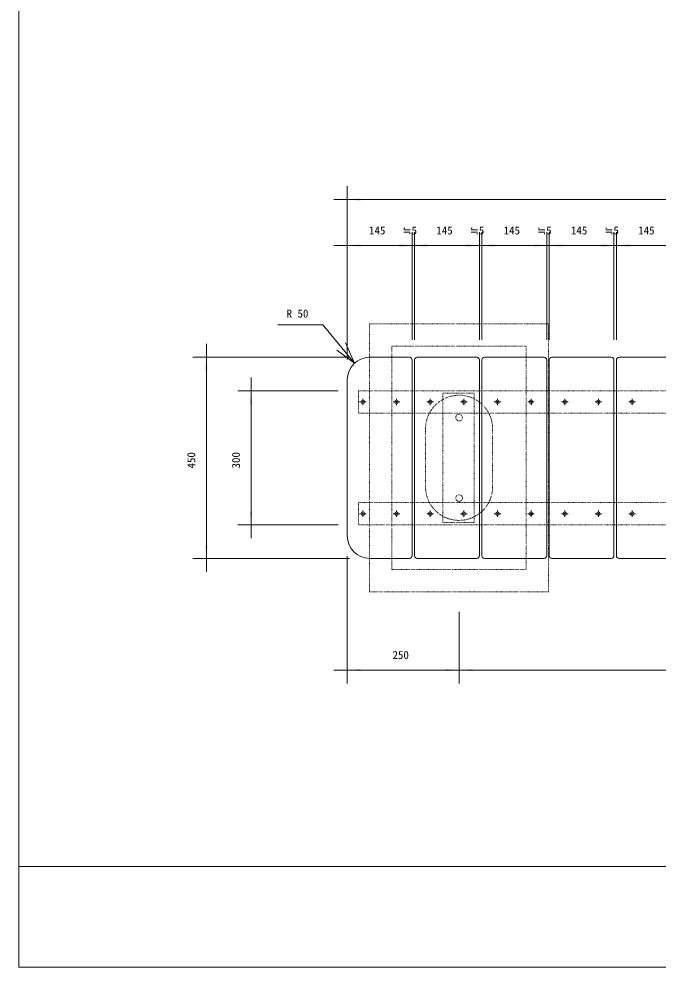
# Model space of a CAD drawing. Units: millimetres, scale not verified. Extents: x -2925 to 2925, y -2062 to 2062.
# Drawn here: x -2925 to -1496, y -2062 to 59 of the extents above; entities that cross this region are included whole.
import ezdxf
from ezdxf.enums import TextEntityAlignment as Align

# ---------------------------------------------------------------- set-up
doc = ezdxf.new("R2010")
doc.units = ezdxf.units.MM
doc.header["$LTSCALE"] = 10
doc.linetypes.add('USER5', pattern=[0.208282, 0.069427, -0.138855])
doc.layers.add('0-1_IMPORTED', color=30, linetype='Continuous', lineweight=18)
doc.styles.add('ＭＳ ゴシック', font='')
doc.styles.get('ＭＳ ゴシック').set_extended_font_data('MS Gothic')

msp = doc.modelspace()

# ---------------------------------------------------------------- linework, layer by layer
at = {"layer": '0-1_IMPORTED', "color": 1}
for p, q in [((-2191, -703), (-2191, -315)), ((-2191, -345), (-2221, -345)), ((-391, -345), (-2191, -345)), ((-2191, -703), (-2191, -418)), ((-2046, -659), (-2046, -418)), ((-2046, -659), (-2046, -418)), ((-2040.55, -659), (-2040.55, -418)), ((-2040.55, -659), (-2040.55, -418)), ((-1895.55, -659), (-1895.55, -418)), ((-1895.55, -659), (-1895.55, -418)), ((-1890.09, -659), (-1890.09, -418)), ((-1890.09, -659), (-1890.09, -418)), ((-1745.09, -659), (-1745.09, -418)), ((-1745.09, -659), (-1745.09, -418)), ((-1739.64, -659), (-1739.64, -418)), ((-1739.64, -659), (-1739.64, -418)), ((-1594.64, -659), (-1594.64, -418)), ((-1594.64, -659), (-1594.64, -418)), ((-1589.18, -659), (-1589.18, -418)), ((-1589.18, -659), (-1589.18, -418)), ((-2221, -448), (-2191, -448)), ((-2191, -448), (-2046, -448)), ((-2076, -448), (-2046, -448)), ((-2070.55, -448), (-2040.55, -448)), ((-2046, -448), (-2016, -448)), ((-2046, -448), (-2040.55, -448)), ((-2040.55, -448), (-1895.55, -448)), ((-2040.55, -448), (-2010.55, -448)), ((-1925.55, -448), (-1895.55, -448)), ((-1920.09, -448), (-1890.09, -448)), ((-1895.55, -448), (-1865.55, -448)), ((-1895.55, -448), (-1890.09, -448)), ((-1890.09, -448), (-1745.09, -448)), ((-1890.09, -448), (-1860.09, -448)), ((-1775.09, -448), (-1745.09, -448)), ((-1769.64, -448), (-1739.64, -448)), ((-1745.09, -448), (-1715.09, -448)), ((-1745.09, -448), (-1739.64, -448)), ((-1739.64, -448), (-1594.64, -448)), ((-1739.64, -448), (-1709.64, -448)), ((-1624.64, -448), (-1594.64, -448)), ((-1619.18, -448), (-1589.18, -448)), ((-1594.64, -448), (-1564.64, -448)), ((-1594.64, -448), (-1589.18, -448)), ((-1589.18, -448), (-1444.18, -448)), ((-1589.18, -448), (-1559.18, -448)), ((-2506, -698), (-2506, -668)), ((-2174.63, -711), (-2194.68, -665.96)), ((-2186, -698), (-2536, -698)), ((-2506, -1148), (-2506, -698)), ((-2174.63, -711), (-2214.52, -682.02)), ((-2406, -743), (-2406, -773)), ((-2211, -773), (-2436, -773)), ((-2406, -773), (-2406, -1073)), ((-2211, -1073), (-2436, -1073)), ((-2406, -1073), (-2406, -1103)), ((-2191, -1143), (-2191, -1428)), ((-2186, -1148), (-2536, -1148)), ((-2506, -1178), (-2506, -1148)), ((-1941, -1268), (-1941, -1428)), ((-1941, -1268), (-1941, -1428)), ((-2221, -1398), (-2191, -1398)), ((-2191, -1398), (-1941, -1398)), ((-1971, -1398), (-1941, -1398)), ((-1941, -1398), (-1911, -1398)), ((-1941, -1398), (-641, -1398))]:
    msp.add_line(p, q, dxfattribs=at)
at = {"layer": '0-1_IMPORTED'}
for p, q in [((-2141, -698), (-2052, -698)), ((-2034.55, -698), (-1901.55, -698)), ((-1884.09, -698), (-1751.09, -698)), ((-1733.64, -698), (-1600.64, -698)), ((-1583.18, -698), (-1450.18, -698)), ((-2046, -704), (-2046, -1142)), ((-2040.55, -1142), (-2040.55, -704)), ((-1895.55, -704), (-1895.55, -1142)), ((-1890.09, -1142), (-1890.09, -704)), ((-1745.09, -704), (-1745.09, -1142)), ((-1739.64, -1142), (-1739.64, -704)), ((-1594.64, -704), (-1594.64, -1142)), ((-1589.18, -1142), (-1589.18, -704)), ((-2191, -1098), (-2191, -748)), ((-2163.3, -798), (-2160.29, -798)), ((-2158, -798), (-2154, -798)), ((-2156, -793.71), (-2156, -790.7)), ((-2156, -800), (-2156, -796)), ((-2156, -805.3), (-2156, -802.29)), ((-2151.71, -798), (-2148.7, -798)), ((-2088.3, -798), (-2085.29, -798)), ((-2083, -798), (-2079, -798)), ((-2081, -793.71), (-2081, -790.7)), ((-2081, -800), (-2081, -796)), ((-2081, -805.3), (-2081, -802.29)), ((-2076.71, -798), (-2073.7, -798)), ((-2012.85, -798), (-2009.83, -798)), ((-2007.55, -798), (-2003.55, -798)), ((-2005.55, -793.71), (-2005.55, -790.7)), ((-2005.55, -800), (-2005.55, -796)), ((-2005.55, -805.3), (-2005.55, -802.29)), ((-2001.26, -798), (-1998.24, -798)), ((-1937.85, -798), (-1934.83, -798)), ((-1932.55, -798), (-1928.55, -798)), ((-1930.55, -793.71), (-1930.55, -790.7)), ((-1930.55, -800), (-1930.55, -796)), ((-1930.55, -805.3), (-1930.55, -802.29)), ((-1926.26, -798), (-1923.24, -798)), ((-1862.39, -798), (-1859.38, -798)), ((-1857.09, -798), (-1853.09, -798)), ((-1855.09, -793.71), (-1855.09, -790.7)), ((-1855.09, -800), (-1855.09, -796)), ((-1855.09, -805.3), (-1855.09, -802.29)), ((-1850.8, -798), (-1847.79, -798)), ((-1787.39, -798), (-1784.38, -798)), ((-1782.09, -798), (-1778.09, -798)), ((-1780.09, -793.71), (-1780.09, -790.7)), ((-1780.09, -800), (-1780.09, -796)), ((-1780.09, -805.3), (-1780.09, -802.29)), ((-1775.8, -798), (-1772.79, -798)), ((-1711.94, -798), (-1708.92, -798)), ((-1706.64, -798), (-1702.64, -798)), ((-1704.64, -793.71), (-1704.64, -790.7)), ((-1704.64, -800), (-1704.64, -796)), ((-1704.64, -805.3), (-1704.64, -802.29)), ((-1700.35, -798), (-1697.33, -798)), ((-1636.94, -798), (-1633.92, -798)), ((-1631.64, -798), (-1627.64, -798)), ((-1629.64, -793.71), (-1629.64, -790.7)), ((-1629.64, -800), (-1629.64, -796)), ((-1629.64, -805.3), (-1629.64, -802.29)), ((-1625.35, -798), (-1622.33, -798)), ((-1561.48, -798), (-1558.47, -798)), ((-1556.18, -798), (-1552.18, -798)), ((-1554.18, -793.71), (-1554.18, -790.7)), ((-1554.18, -800), (-1554.18, -796)), ((-1554.18, -805.3), (-1554.18, -802.29)), ((-1549.9, -798), (-1546.88, -798)), ((-2163.3, -1048), (-2160.29, -1048)), ((-2158, -1048), (-2154, -1048)), ((-2156, -1040.7), (-2156, -1043.71)), ((-2156, -1046), (-2156, -1050)), ((-2156, -1052.29), (-2156, -1055.3)), ((-2151.71, -1048), (-2148.7, -1048)), ((-2088.3, -1048), (-2085.29, -1048)), ((-2083, -1048), (-2079, -1048)), ((-2081, -1040.7), (-2081, -1043.71)), ((-2081, -1046), (-2081, -1050)), ((-2081, -1052.29), (-2081, -1055.3)), ((-2076.71, -1048), (-2073.7, -1048)), ((-2012.85, -1048), (-2009.83, -1048)), ((-2007.55, -1048), (-2003.55, -1048)), ((-2005.55, -1040.7), (-2005.55, -1043.71)), ((-2005.55, -1046), (-2005.55, -1050)), ((-2005.55, -1052.29), (-2005.55, -1055.3)), ((-2001.26, -1048), (-1998.24, -1048)), ((-1937.85, -1048), (-1934.83, -1048)), ((-1932.55, -1048), (-1928.55, -1048)), ((-1930.55, -1040.7), (-1930.55, -1043.71)), ((-1930.55, -1046), (-1930.55, -1050)), ((-1930.55, -1052.29), (-1930.55, -1055.3)), ((-1926.26, -1048), (-1923.24, -1048)), ((-1862.39, -1048), (-1859.38, -1048)), ((-1857.09, -1048), (-1853.09, -1048)), ((-1855.09, -1040.7), (-1855.09, -1043.71)), ((-1855.09, -1046), (-1855.09, -1050)), ((-1855.09, -1052.29), (-1855.09, -1055.3)), ((-1850.8, -1048), (-1847.79, -1048)), ((-1787.39, -1048), (-1784.38, -1048)), ((-1782.09, -1048), (-1778.09, -1048)), ((-1780.09, -1040.7), (-1780.09, -1043.71)), ((-1780.09, -1046), (-1780.09, -1050)), ((-1780.09, -1052.29), (-1780.09, -1055.3)), ((-1775.8, -1048), (-1772.79, -1048)), ((-1711.94, -1048), (-1708.92, -1048)), ((-1706.64, -1048), (-1702.64, -1048)), ((-1704.64, -1040.7), (-1704.64, -1043.71)), ((-1704.64, -1046), (-1704.64, -1050)), ((-1704.64, -1052.29), (-1704.64, -1055.3)), ((-1700.35, -1048), (-1697.33, -1048)), ((-1636.94, -1048), (-1633.92, -1048)), ((-1631.64, -1048), (-1627.64, -1048)), ((-1629.64, -1040.7), (-1629.64, -1043.71)), ((-1629.64, -1046), (-1629.64, -1050)), ((-1629.64, -1052.29), (-1629.64, -1055.3)), ((-1625.35, -1048), (-1622.33, -1048)), ((-1561.48, -1048), (-1558.47, -1048)), ((-1556.18, -1048), (-1552.18, -1048)), ((-1554.18, -1040.7), (-1554.18, -1043.71)), ((-1554.18, -1046), (-1554.18, -1050)), ((-1554.18, -1052.29), (-1554.18, -1055.3)), ((-1549.9, -1048), (-1546.88, -1048)), ((-2052, -1148), (-2141, -1148)), ((-1901.55, -1148), (-2034.55, -1148)), ((-1751.09, -1148), (-1884.09, -1148)), ((-1600.64, -1148), (-1733.64, -1148)), ((-1450.18, -1148), (-1583.18, -1148)), ((-2925, -1837.5), (2925, -1837.5))]:
    msp.add_line(p, q, dxfattribs=at)
at = {"layer": '0-1_IMPORTED', "linetype": 'USER5'}
for p, q in [((-2016, -988), (-2016, -858)), ((-1866, -858), (-1866, -988))]:
    msp.add_line(p, q, dxfattribs=at)
at = {"layer": '0-1_IMPORTED'}
msp.add_lwpolyline([(-2925, 2062.5), (2925, 2062.5), (2925, -2062.5), (-2925, -2062.5)], close=True, dxfattribs=at)
at = {"layer": '0-1_IMPORTED', "color": 1}
msp.add_lwpolyline([(-2174.63, -711), (-2245.63, -625.29), (-2346, -625.29)], dxfattribs=at)
at = {"layer": '0-1_IMPORTED', "linetype": 'USER5'}
for points in [[(-2141, -623), (-1741, -623), (-1741, -1223), (-2141, -1223)], [(-2091, -673), (-1791, -673), (-1791, -1173), (-2091, -1173)], [(-2166, -773), (-416, -773), (-416, -823), (-2166, -823)], [(-1977, -778), (-1907, -778), (-1907, -1068), (-1977, -1068)], [(-2166, -1023), (-416, -1023), (-416, -1073), (-2166, -1073)]]:
    msp.add_lwpolyline(points, close=True, dxfattribs=at)
at = {"layer": '0-1_IMPORTED'}
for centre in [(-2156, -798), (-2081, -798), (-2005.55, -798), (-1930.55, -798), (-1855.09, -798), (-1780.09, -798), (-1704.64, -798), (-1629.64, -798), (-1554.18, -798), (-2156, -1048), (-2081, -1048), (-2005.55, -1048), (-1930.55, -1048), (-1855.09, -1048), (-1780.09, -1048), (-1704.64, -1048), (-1629.64, -1048), (-1554.18, -1048)]:
    msp.add_circle(centre, 4, dxfattribs=at)
at = {"layer": '0-1_IMPORTED', "linetype": 'USER5'}
for centre in [(-1941, -833), (-1941, -1013)]:
    msp.add_circle(centre, 7.5, dxfattribs=at)
at = {"layer": '0-1_IMPORTED'}
for centre, radius, start, end in [((-2141, -748), 50, 90, 180), ((-2052, -704), 6, 0, 90), ((-2034.55, -704), 6, 90, 180), ((-1901.55, -704), 6, 0, 90), ((-1884.09, -704), 6, 90, 180), ((-1751.09, -704), 6, 0, 90), ((-1733.64, -704), 6, 90, 180), ((-1600.64, -704), 6, 0, 90), ((-1583.18, -704), 6, 90, 180), ((-2141, -1098), 50, 180, 270), ((-2052, -1142), 6, 270, 360), ((-2034.55, -1142), 6, 180, 270), ((-1901.55, -1142), 6, 270, 0), ((-1884.09, -1142), 6, 180, 270), ((-1751.09, -1142), 6, 270, 360), ((-1733.64, -1142), 6, 180, 270), ((-1600.64, -1142), 6, 270, 0), ((-1583.18, -1142), 6, 180, 270)]:
    msp.add_arc(centre, radius, start, end, dxfattribs=at)
at = {"layer": '0-1_IMPORTED', "linetype": 'USER5'}
for centre, start, end in [((-1941, -858), 89.99992, 180.00008), ((-1941, -858), 359.99992, 90.00008), ((-1941, -988), 179.99992, 270.00008), ((-1941, -988), 269.99992, 0.00008)]:
    msp.add_arc(centre, 75, start, end, dxfattribs=at)
at = {"layer": '0-1_IMPORTED', "color": 1}
for points in [[(-2191, -345), (-2161, -342.38), (-2161, -347.62)], [(-2191, -448), (-2161, -445.38), (-2161, -450.62)], [(-2046, -448), (-2076, -450.62), (-2076, -445.38)], [(-2040.55, -448), (-2070.54, -450.62), (-2070.54, -445.38)], [(-2046, -448), (-2016, -445.38), (-2016, -450.62)], [(-2040.55, -448), (-2010.55, -445.38), (-2010.55, -450.62)], [(-1895.55, -448), (-1925.54, -450.62), (-1925.54, -445.38)], [(-1890.09, -448), (-1920.09, -450.62), (-1920.09, -445.38)], [(-1895.55, -448), (-1865.55, -445.38), (-1865.55, -450.62)], [(-1890.09, -448), (-1860.09, -445.38), (-1860.09, -450.62)], [(-1745.09, -448), (-1775.09, -450.62), (-1775.09, -445.38)], [(-1739.64, -448), (-1769.63, -450.62), (-1769.63, -445.38)], [(-1745.09, -448), (-1715.09, -445.38), (-1715.09, -450.62)], [(-1739.64, -448), (-1709.64, -445.38), (-1709.64, -450.62)], [(-1594.64, -448), (-1624.63, -450.62), (-1624.63, -445.38)], [(-1589.18, -448), (-1619.18, -450.62), (-1619.18, -445.38)], [(-1594.64, -448), (-1564.64, -445.38), (-1564.64, -450.62)], [(-1589.18, -448), (-1559.18, -445.38), (-1559.18, -450.62)], [(-2506, -698), (-2503.38, -728), (-2508.62, -728)], [(-2406, -773), (-2403.38, -803), (-2408.62, -803)], [(-2406, -1073), (-2408.62, -1043), (-2403.38, -1043)], [(-2506, -1148), (-2508.62, -1118), (-2503.38, -1118)], [(-2191, -1398), (-2161, -1395.38), (-2161, -1400.62)], [(-1941, -1398), (-1971, -1400.62), (-1971, -1395.38)], [(-1941, -1398), (-1911, -1395.38), (-1911, -1400.62)]]:
    msp.add_solid(points, dxfattribs=at)

# ---------------------------------------------------------------- texts
at = {"layer": '0-1_IMPORTED', "color": 7, "style": 'ＭＳ ゴシック'}
for s, p in [('145', (-2142.31, -428.55)), ('≒5', (-2067.09, -428.55)), ('145', (-1991.86, -428.55)), ('≒5', (-1916.63, -428.55)), ('145', (-1841.4, -428.55)), ('≒5', (-1766.18, -428.55)), ('145', (-1690.95, -428.55)), ('≒5', (-1615.72, -428.55)), ('145', (-1540.49, -428.55)), ('R 50', (-2326.63, -614.59)), ('250', (-2089.81, -1378.55))]:
    msp.add_text(s, height=17.91, dxfattribs=at).set_placement(p, align=Align.BOTTOM_LEFT)
for s, p in [('450', (-2525.44, -946.81)), ('300', (-2425.44, -946.81))]:
    msp.add_text(s, height=17.91, rotation=90, dxfattribs=at).set_placement(p, align=Align.BOTTOM_LEFT)

doc.saveas('drawing.dxf')
